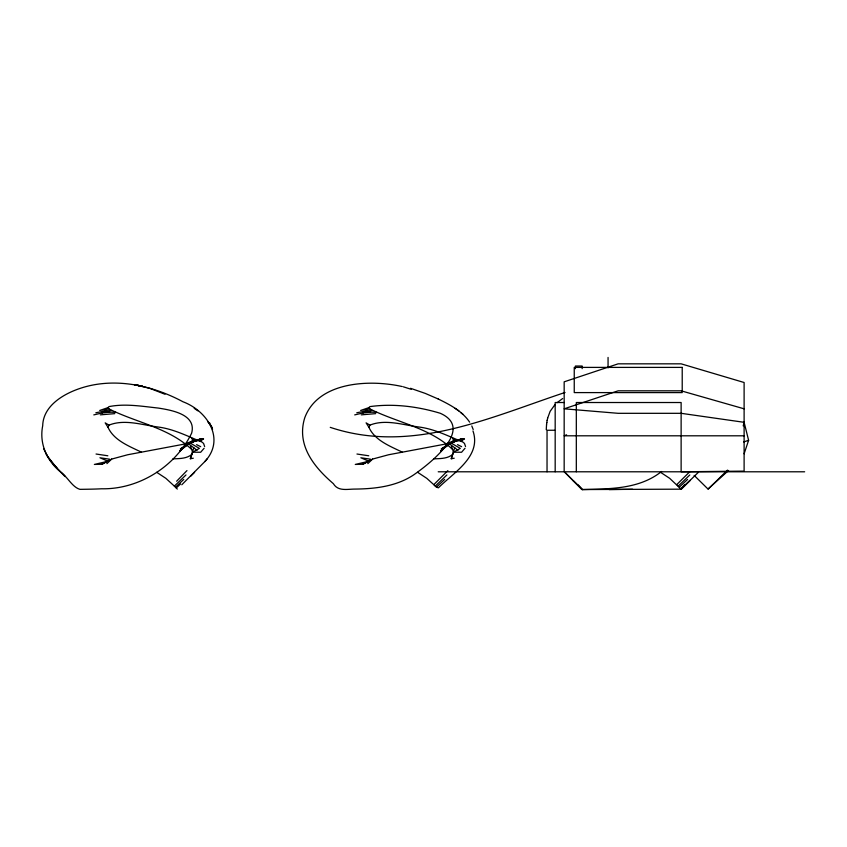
<?xml version="1.0" encoding="UTF-8"?>
<svg xmlns="http://www.w3.org/2000/svg" width="847" height="847" viewBox="0 0 847 847"><rect width="100%" height="100%" fill="white"/><g stroke="black" fill="none" stroke-linecap="round" stroke-linejoin="round"><path stroke-width="1.27" d="M546.251 429.715L546.548 424.802M546.527 424.94L546.813 422.547M547.649 418.143L550.127 411.356L554.806 404.845M546.791 422.664L547.183 420.281M547.162 420.398L547.67 418.037M743.211 425.914L744.111 422.314L681.126 413.315L618.151 413.315L564.166 408.815L618.151 390.816L681.126 390.816L744.111 408.815M190.342 458.767L192.629 452.192L190.12 444.971L193.783 447.788L190.342 458.767L193.307 458.216M451.25 458.767L453.537 452.192L451.028 444.971L454.701 447.788L451.25 458.767L454.225 458.216M744.111 453.801L748.61 440.302L744.111 422.314M141.354 452.139C129.199 446.189 113.826 440.408 108.003 427.301L108.988 425.13C124.53 418.852 142.211 424.982 158.188 427.036C173.847 429.027 187.727 436.321 201.978 442.049L203.587 443.447L204.646 446.549M402.261 452.139C390.107 446.189 374.745 440.408 368.911 427.301L369.895 425.13C385.449 418.852 403.119 424.982 419.096 427.036C434.755 429.027 448.635 436.321 462.886 442.049L464.495 443.447L465.554 446.549M207.388 458.523L204.858 461.562C225.651 439.297 207.579 410.986 182.994 401.774C150.427 384.305 110.417 376.184 75.108 390.213C59.936 396.237 43.091 407.672 42.699 425.755C39.057 443.796 46.966 461.043 61.048 472.435C67.644 477.073 72.313 487.216 79.936 489.344C87.146 489.238 94.356 489.174 101.566 488.783C138.919 489.534 175.414 466.528 191.644 433.156C196.716 414.384 171.443 410.139 158.188 408.053C141.957 406.316 125.165 403.394 108.988 406.613L108.003 407.619L99.713 410.456L108.988 408.921C136.24 422.621 169.008 427.799 191.644 449.439M402.23 386.56C370.287 379.308 318.207 381.277 304.74 417.815C296.281 444.993 313.771 466.835 333.347 483.648C338.08 491.673 347.408 489.047 355.031 489.079C375.274 488.846 396.29 486.411 413.59 474.945C429.334 463.965 475.209 428.762 440.249 413.272C417.762 406.454 393.23 403.341 369.895 406.613L368.911 407.619L360.631 410.456L369.895 408.921C397.158 422.621 429.927 427.799 452.552 449.439M204.116 448.264L200.675 452.256L192.629 452.192L199.394 448.391L191.126 443.595M465.024 448.264L461.583 452.256L453.537 452.192L460.302 448.391L452.033 443.595M684.577 484.738L681.126 489.164L582.164 489.566L573.239 480.725L582.164 489.555C609.3 488.825 639.03 489.492 661.56 471.483M684.895 484.738L681.126 489.164L669.67 478.322L660.512 472.287M184.868 445.511L179.892 451.292L185.472 445.586L180.125 450.562L191.824 441.721L180.326 448.984L186.361 445.607M445.776 445.511L440.811 451.292L446.38 445.586L441.043 450.562L452.732 441.721L441.234 448.984L447.269 445.607M186.965 470.604L176.631 481.234M447.872 470.604L433.78 484.664L426.761 478.322L417.592 472.287M689.987 471.514L676.7 484.664M204.858 461.541L181.798 484.78M685.138 484.738L681.126 489.164L690.061 480.482M185.98 474.966L174.355 486.114L165.843 478.322L156.684 472.287M446.888 474.966L435.263 486.114L433.78 484.664M689.807 474.966L678.182 486.114M191.644 438.09L192.629 439.805L201.978 439.889L192.629 439.805L191.644 441.34L184.752 444.029L127.685 454.754L111.688 459.074L101.894 464.283L94.366 464.431L108.003 461.244L99.946 457.772L109.581 459.18M452.552 438.09L453.537 439.805L462.886 439.889L453.537 439.805L452.552 441.34L445.66 444.029L388.593 454.754L372.595 459.074L362.802 464.283L355.274 464.431L368.911 461.244L360.854 457.772L370.499 459.18M698.426 472.234L681.126 489.153L690.061 480.418M190.522 476.374L194.598 472.351M727.499 470.117L708.124 489.164L694.159 475.4M106.913 463.627L111.688 459.074M183.746 479.423L175.456 487.205L174.355 486.114M367.82 463.627L372.595 459.074M444.696 479.391L436.438 487.141L435.263 486.114M687.573 479.423L679.283 487.205M175.456 487.205L176.25 487.988L180.57 483.955M708.124 488.91L728.547 470.487M557.019 402.717L562.62 398.556M195.668 440.916L200.919 438.651L185.938 444.887L196.684 440.345L185.387 444.474M456.575 440.916L457.592 440.345L446.845 444.887L461.837 438.651L446.295 444.474M191.644 454.532C186.467 458.767 179.289 458.598 172.947 458.841M452.552 454.532C447.375 458.767 440.196 458.598 433.855 458.841M93.795 414.892L102.095 412.965L105.197 410.964L111.688 410.509M354.702 414.892L363.003 412.965L366.105 410.964L372.595 410.509M101.894 464.283L108.988 460.26M362.802 464.283L369.895 460.26M196.991 439.498L186.329 445.226L191.824 442.589M457.899 439.498L447.248 445.226L452.732 442.589M566.569 434.807L564.166 435.803L744.111 435.803M743.698 441.943L748.61 440.302M565.044 392.468C489.291 417.645 411.24 454.394 330.256 427.354M197.489 440.112L203.598 438.926L199.733 439.572M458.396 440.112L464.516 438.926L460.641 439.572M95.859 412.754L105.197 410.964L109.634 412.118L115.87 412.373M356.778 412.754L366.105 410.964L370.541 412.118L376.777 412.373M100.348 414.861L114.821 413.632M361.256 414.861L375.729 413.632M102.095 412.965L109.634 412.118M363.003 412.965L370.541 412.118M564.398 402.516L555.177 402.516L555.177 471.79M554.669 430.255L547.035 430.255L547.035 471.79M438.217 471.79L804.65 471.79M632.55 489.248L609.152 489.566M461.901 440.842L453.537 439.805L458.396 440.874M200.993 440.842L192.629 439.805L197.489 440.874M356.958 454.024L368.763 455.781M96.05 454.024L107.855 455.781M142.063 386.168L134.408 384.665L149.824 388.35L165.006 394.257M403.352 386.814L411.219 389.313M410.541 388.297L425.279 393.41L438.471 399.106M438.174 398.969C449.863 404.675 462.187 411.06 469.651 422.166M457.507 444.643L461.615 446.676M196.599 444.643L200.707 446.676M436.438 487.141L438.386 487.84C453.494 472.647 481.763 456.417 472.975 430.932M369.895 425.13L366.095 422.854L368.911 427.301M108.988 425.13L105.187 422.854L108.003 427.301M455.125 408.328L458.82 410.869M194.207 408.328L197.912 410.869M460.747 412.478L463.013 414.363M454.701 447.788L457.983 450.255M193.783 447.788L197.076 450.255M61.048 472.435L65.124 476.565L53.806 464.59L46.289 454.543M578.035 485.098L582.164 489.566L564.938 472.404L573.239 480.757M582.164 489.566L577.908 485.098M176.25 487.988L177.309 489.079M207.843 421.838L211.623 426.687M57.247 468.433L48.258 457.592L43.758 448.984M368.911 407.619L369.895 408.921M108.003 407.619L108.988 408.921M209.643 422.886L212.565 429.344M211.909 427.227L212.195 427.915M471.8 425.967L473.208 429.535M608.061 357.434L608.061 367.884M582.164 368.657L582.164 366.031L575.42 366.031L575.42 368.657M576.32 471.79L576.32 402.516L681.126 402.516L681.126 471.79L744.111 471.123L744.111 382.505L681.126 363.829L618.151 363.829L564.166 381.828L564.166 471.79M685.541 484.749L681.126 489.153L685.594 484.749M682.216 367.397L574.245 367.397L574.245 392.595L682.216 392.595L682.216 367.397M142.105 386.2L134.419 384.686L142.105 386.2"/></g></svg>
